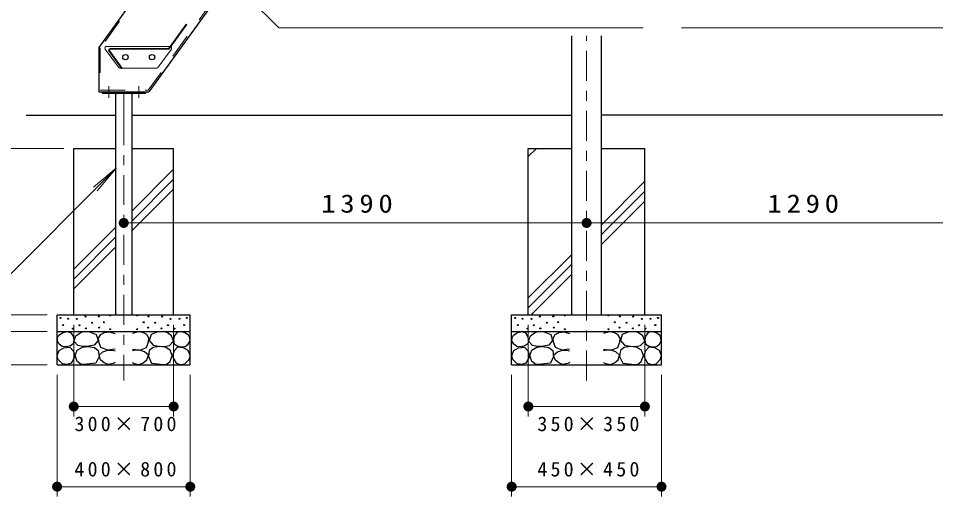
# Model space of a CAD drawing. Units: millimetres on the paper, scale 1:30. Extents: x -365 to 0, y -61 to 257.
# Drawn here: x -283.1 to -191.3, y 56.3 to 104.2 of the extents above; entities that cross this region are included whole.
import ezdxf

# ---------------------------------------------------------------- set-up
doc = ezdxf.new("R2010")
doc.units = ezdxf.units.MM
doc.linetypes.add('USER1', pattern=[4.5, 2.5, -2])
doc.linetypes.add('USER2', pattern=[6, 3, -1, 1, -1])
doc.layers.add('LY_1', color=7, linetype='Continuous', lineweight=13)
doc.styles.add('ＭＳ ゴシック', font='')
doc.styles.get('ＭＳ ゴシック').set_extended_font_data('MS Gothic')

# ---------------------------------------------------------------- blocks, each defined once
blk = doc.blocks.new('filled_dot')
at = {"color": 0, "linetype": 'Continuous', "lineweight": -2, "const_width": 1.25}
blk.add_lwpolyline([(-0.625, 0, 1), (0.625, 0, 1)], format="xyb", close=True, dxfattribs=at)

msp = doc.modelspace()

# ---------------------------------------------------------------- linework, layer by layer
at = {"layer": 'LY_1', "lineweight": 25}
for p, q in [((-241.417, 147.881), (-275.049, 101.314)), ((-237.049, 142.543), (-270.027, 96.881)), ((-227.701, 74.548), (-227.701, 102.475)), ((-224.731, 74.548), (-224.731, 102.475)), ((-275.049, 101.314), (-275.049, 96.881)), ((-269.061, 101.138), (-272.395, 101.138)), ((-275.049, 96.881), (-270.027, 96.881)), ((-274.716, 96.881), (-274.716, 96.731)), ((-274.716, 96.731), (-270.382, 96.731)), ((-273.359, 96.731), (-273.359, 94.548)), ((-271.739, 96.731), (-271.739, 94.548)), ((-270.382, 96.881), (-270.382, 96.731)), ((-282.323, 94.548), (-273.359, 94.548)), ((-273.359, 94.548), (-273.359, 74.548)), ((-271.739, 94.548), (-227.701, 94.548)), ((-271.739, 94.548), (-271.739, 74.548)), ((-184.222, 94.548), (-224.731, 94.548)), ((-277.549, 91.215), (-273.359, 91.215)), ((-277.549, 74.548), (-277.549, 91.215)), ((-271.739, 91.215), (-267.549, 91.215)), ((-267.549, 74.548), (-267.549, 91.215)), ((-232.049, 91.215), (-227.701, 91.215)), ((-232.049, 74.548), (-232.049, 91.215)), ((-224.731, 91.215), (-220.382, 91.215)), ((-220.382, 74.548), (-220.382, 91.215)), ((-279.216, 74.548), (-265.882, 74.548)), ((-279.216, 69.548), (-279.216, 74.548)), ((-265.882, 69.548), (-265.882, 74.548)), ((-233.716, 74.548), (-218.716, 74.548)), ((-233.716, 69.548), (-233.716, 74.548)), ((-218.716, 69.548), (-218.716, 74.548)), ((-279.216, 72.881), (-265.882, 72.881)), ((-233.716, 72.881), (-218.716, 72.881)), ((-279.216, 69.548), (-265.882, 69.548)), ((-233.716, 69.548), (-218.716, 69.548))]:
    msp.add_line(p, q, dxfattribs=at)
at = {"layer": 'LY_1', "linetype": 'USER1'}
for p, q in [((-241.34, 147.731), (-274.899, 101.265)), ((-237.199, 142.591), (-270.103, 97.031)), ((-274.899, 101.265), (-274.899, 97.031)), ((-274.899, 97.031), (-270.103, 97.031))]:
    msp.add_line(p, q, dxfattribs=at)
at = {"layer": 'LY_1'}
for p, q in [((-257.035, 103.289), (-263.512, 109.766)), ((-266.305, 103.647), (-268.038, 101.246)), ((-266.243, 103.602), (-267.976, 101.202)), ((-266.305, 103.647), (-266.243, 103.602)), ((-257.035, 103.289), (-220.543, 103.289)), ((-216.707, 103.289), (-189.181, 103.289)), ((-273.072, 99.33), (-274.396, 101.164)), ((-274.261, 101.428), (-267.907, 101.428)), ((-272.694, 99.249), (-273.97, 101.016)), ((-273.908, 101.215), (-268.1, 101.215)), ((-273.908, 101.138), (-268.1, 101.138)), ((-267.778, 101.164), (-269.102, 99.33)), ((-272.756, 99.204), (-274.032, 100.972)), ((-272.937, 99.261), (-269.237, 99.261)), ((-272.756, 99.204), (-272.694, 99.249)), ((-278.549, 91.215), (-284.982, 91.215)), ((-232.049, 90.392), (-231.226, 91.215)), ((-296.034, 66.492), (-273.267, 89.259)), ((-273.267, 89.259), (-275.565, 87.331)), ((-273.267, 89.259), (-275.195, 86.961)), ((-271.739, 84.926), (-267.549, 89.116)), ((-271.739, 83.936), (-267.549, 88.126)), ((-224.731, 83.568), (-220.382, 87.916)), ((-271.739, 82.946), (-267.549, 87.136)), ((-224.731, 82.578), (-220.382, 86.926)), ((-224.731, 81.588), (-220.382, 85.936)), ((-226.216, 83.748), (-272.549, 83.748)), ((-226.216, 83.748), (-183.216, 83.748)), ((-277.549, 79.116), (-273.359, 83.306)), ((-277.549, 78.126), (-273.359, 82.316)), ((-277.549, 77.136), (-273.359, 81.326)), ((-232.049, 76.25), (-227.701, 80.598)), ((-232.049, 75.26), (-227.701, 79.608)), ((-231.771, 74.548), (-227.701, 78.618)), ((-280.216, 74.548), (-284.982, 74.548)), ((-277.549, 73.548), (-277.549, 64.368)), ((-267.549, 73.548), (-267.549, 64.368)), ((-232.049, 73.548), (-232.049, 64.368)), ((-220.382, 73.548), (-220.382, 64.368)), ((-280.216, 72.881), (-284.982, 72.881)), ((-280.216, 69.548), (-292.993, 69.548)), ((-279.216, 68.548), (-279.216, 56.342)), ((-265.882, 68.548), (-265.882, 56.342)), ((-233.716, 68.548), (-233.716, 56.342)), ((-218.716, 68.548), (-218.716, 56.342)), ((-267.549, 65.368), (-277.549, 65.368)), ((-220.382, 65.368), (-232.049, 65.368)), ((-265.882, 57.342), (-279.216, 57.342)), ((-218.716, 57.342), (-233.716, 57.342))]:
    msp.add_line(p, q, dxfattribs=at)
at = {"layer": 'LY_1', "linetype": 'USER2'}
for p, q in [((-226.216, 67.967), (-226.216, 102.475)), ((-274.049, 97.435), (-274.049, 96.28)), ((-271.049, 97.435), (-271.049, 96.28)), ((-272.549, 96.881), (-272.549, 94.548)), ((-272.549, 94.548), (-272.549, 67.967))]:
    msp.add_line(p, q, dxfattribs=at)
at = {"layer": 'LY_1', "lineweight": 25}
for points in [[(-279.191, 71.955), (-279.162, 72.234), (-279.042, 72.523), (-278.673, 72.732), (-278.244, 72.872), (-277.875, 72.762), (-277.616, 72.403), (-277.536, 72.054), (-277.606, 71.636), (-277.885, 71.446), (-278.274, 71.347), (-278.703, 71.367), (-279.012, 71.606)], [(-276.646, 71.364), (-277.125, 71.473), (-277.536, 71.912), (-277.331, 72.446), (-276.92, 72.761), (-276.564, 72.87), (-275.961, 72.829), (-275.29, 72.569), (-275.112, 71.994), (-275.496, 71.514), (-276.03, 71.419)], [(-268.452, 71.364), (-267.973, 71.473), (-267.562, 71.912), (-267.767, 72.446), (-268.178, 72.761), (-268.534, 72.87), (-269.137, 72.829), (-269.808, 72.569), (-269.986, 71.994), (-269.602, 71.514), (-269.068, 71.419)], [(-265.906, 71.955), (-265.936, 72.234), (-266.056, 72.523), (-266.425, 72.732), (-266.854, 72.872), (-267.222, 72.762), (-267.482, 72.403), (-267.561, 72.054), (-267.492, 71.636), (-267.212, 71.446), (-266.824, 71.347), (-266.395, 71.367), (-266.086, 71.606)], [(-233.691, 71.955), (-233.662, 72.234), (-233.542, 72.523), (-233.173, 72.732), (-232.744, 72.872), (-232.375, 72.762), (-232.116, 72.403), (-232.036, 72.054), (-232.106, 71.636), (-232.385, 71.446), (-232.774, 71.347), (-233.203, 71.367), (-233.512, 71.606)], [(-231.146, 71.364), (-231.625, 71.473), (-232.036, 71.912), (-231.831, 72.446), (-231.42, 72.761), (-231.064, 72.87), (-230.461, 72.829), (-229.79, 72.569), (-229.612, 71.994), (-229.996, 71.514), (-230.53, 71.419)], [(-221.285, 71.364), (-220.806, 71.473), (-220.395, 71.912), (-220.6, 72.446), (-221.011, 72.761), (-221.367, 72.87), (-221.97, 72.829), (-222.641, 72.569), (-222.819, 71.994), (-222.436, 71.514), (-221.902, 71.419)], [(-218.74, 71.955), (-218.77, 72.234), (-218.889, 72.523), (-219.258, 72.732), (-219.687, 72.872), (-220.056, 72.762), (-220.315, 72.403), (-220.395, 72.054), (-220.325, 71.636), (-220.046, 71.446), (-219.657, 71.347), (-219.228, 71.367), (-218.919, 71.606)], [(-278.204, 69.572), (-278.673, 69.652), (-279.092, 70.08), (-279.201, 70.489), (-279.012, 70.978), (-278.533, 71.257), (-277.945, 71.317), (-277.606, 70.958), (-277.447, 70.429), (-277.566, 70.1), (-277.806, 69.721)], [(-276.235, 69.597), (-276.81, 69.583), (-277.194, 69.871), (-277.413, 70.474), (-277.207, 71.008), (-276.687, 71.309), (-276.126, 71.364), (-275.482, 71.282), (-275.098, 70.98), (-275.016, 70.378), (-275.331, 69.707)], [(-268.863, 69.597), (-268.288, 69.583), (-267.904, 69.871), (-267.685, 70.474), (-267.89, 71.008), (-268.411, 71.309), (-268.972, 71.364), (-269.616, 71.282), (-269.999, 70.98), (-270.082, 70.378), (-269.767, 69.707)], [(-266.893, 69.572), (-266.425, 69.652), (-266.006, 70.08), (-265.896, 70.489), (-266.086, 70.978), (-266.564, 71.257), (-267.153, 71.317), (-267.492, 70.958), (-267.651, 70.429), (-267.531, 70.1), (-267.292, 69.721)], [(-232.704, 69.572), (-233.173, 69.652), (-233.592, 70.08), (-233.701, 70.489), (-233.512, 70.978), (-233.033, 71.257), (-232.445, 71.317), (-232.106, 70.958), (-231.947, 70.429), (-232.066, 70.1), (-232.306, 69.721)], [(-230.735, 69.597), (-231.31, 69.583), (-231.694, 69.871), (-231.913, 70.474), (-231.707, 71.008), (-231.187, 71.309), (-230.626, 71.364), (-229.982, 71.282), (-229.598, 70.98), (-229.516, 70.378), (-229.831, 69.707)], [(-221.696, 69.597), (-221.121, 69.583), (-220.737, 69.871), (-220.518, 70.474), (-220.724, 71.008), (-221.244, 71.309), (-221.806, 71.364), (-222.449, 71.282), (-222.833, 70.98), (-222.915, 70.378), (-222.6, 69.707)], [(-219.727, 69.572), (-219.258, 69.652), (-218.839, 70.08), (-218.73, 70.489), (-218.919, 70.978), (-219.398, 71.257), (-219.986, 71.317), (-220.325, 70.958), (-220.484, 70.429), (-220.365, 70.1), (-220.126, 69.721)]]:
    msp.add_lwpolyline(points, close=True, dxfattribs=at)
for points in [[(-273.414, 71.117), (-273.715, 71.076), (-274.153, 71.021), (-274.838, 71.282), (-275.03, 71.843), (-275.071, 72.213), (-274.852, 72.569), (-274.455, 72.788), (-273.989, 72.843), (-273.523, 72.72), (-273.414, 72.665)], [(-271.684, 71.117), (-271.383, 71.076), (-270.944, 71.021), (-270.26, 71.282), (-270.068, 71.843), (-270.027, 72.213), (-270.246, 72.569), (-270.643, 72.788), (-271.109, 72.843), (-271.574, 72.72), (-271.684, 72.665)], [(-227.914, 71.117), (-228.215, 71.076), (-228.653, 71.021), (-229.338, 71.282), (-229.53, 71.843), (-229.571, 72.213), (-229.352, 72.569), (-228.955, 72.788), (-228.489, 72.843), (-228.023, 72.72), (-227.914, 72.665)], [(-224.517, 71.117), (-224.216, 71.076), (-223.778, 71.021), (-223.093, 71.282), (-222.901, 71.843), (-222.86, 72.213), (-223.079, 72.569), (-223.477, 72.788), (-223.942, 72.843), (-224.408, 72.72), (-224.517, 72.665)], [(-273.4, 69.761), (-273.606, 69.679), (-274.112, 69.583), (-274.509, 69.734), (-274.866, 70.035), (-275.016, 70.515), (-274.633, 70.843), (-274.126, 71.021), (-273.688, 71.021), (-273.414, 70.953)], [(-271.698, 69.761), (-271.492, 69.679), (-270.986, 69.583), (-270.588, 69.734), (-270.232, 70.035), (-270.082, 70.515), (-270.465, 70.843), (-270.972, 71.021), (-271.41, 71.021), (-271.684, 70.953)], [(-227.9, 69.761), (-228.106, 69.679), (-228.612, 69.583), (-229.009, 69.734), (-229.366, 70.035), (-229.516, 70.515), (-229.133, 70.843), (-228.626, 71.021), (-228.188, 71.021), (-227.914, 70.953)], [(-224.531, 69.761), (-224.326, 69.679), (-223.819, 69.583), (-223.422, 69.734), (-223.066, 70.035), (-222.915, 70.515), (-223.298, 70.843), (-223.805, 71.021), (-224.243, 71.021), (-224.517, 70.953)]]:
    msp.add_lwpolyline(points, dxfattribs=at)
for centre, radius in [((-272.373, 100.345), 0.267), ((-269.707, 100.345), 0.267), ((-276.386, 74.367), 0.05), ((-275.043, 74.388), 0.05), ((-273.908, 74.491), 0.05), ((-271.19, 74.491), 0.05), ((-270.054, 74.388), 0.05), ((-268.712, 74.367), 0.05), ((-230.886, 74.367), 0.05), ((-229.543, 74.388), 0.05), ((-228.408, 74.491), 0.05), ((-224.023, 74.491), 0.05), ((-222.888, 74.388), 0.05), ((-221.546, 74.367), 0.05), ((-278.864, 74.244), 0.05), ((-278.595, 73.521), 0.05), ((-278.12, 74.161), 0.05), ((-277.232, 74.14), 0.05), ((-276.984, 73.5), 0.05), ((-275.704, 73.748), 0.05), ((-274.548, 73.81), 0.05), ((-270.55, 73.81), 0.05), ((-269.394, 73.748), 0.05), ((-268.113, 73.5), 0.05), ((-267.866, 74.14), 0.05), ((-266.978, 74.161), 0.05), ((-266.503, 73.521), 0.05), ((-266.234, 74.244), 0.05), ((-233.364, 74.244), 0.05), ((-233.095, 73.521), 0.05), ((-232.62, 74.161), 0.05), ((-231.732, 74.14), 0.05), ((-231.484, 73.5), 0.05), ((-230.204, 73.748), 0.05), ((-229.048, 73.81), 0.05), ((-223.383, 73.81), 0.05), ((-222.227, 73.748), 0.05), ((-220.947, 73.5), 0.05), ((-220.699, 74.14), 0.05), ((-219.811, 74.161), 0.05), ((-219.336, 73.521), 0.05), ((-219.068, 74.244), 0.05), ((-277.625, 73.17), 0.05), ((-276.344, 73.19), 0.05), ((-275.002, 73.273), 0.05), ((-273.908, 73.108), 0.05), ((-271.19, 73.108), 0.05), ((-270.096, 73.273), 0.05), ((-268.753, 73.19), 0.05), ((-267.473, 73.17), 0.05), ((-232.125, 73.17), 0.05), ((-230.844, 73.19), 0.05), ((-229.502, 73.273), 0.05), ((-228.408, 73.108), 0.05), ((-224.023, 73.108), 0.05), ((-222.929, 73.273), 0.05), ((-221.587, 73.19), 0.05), ((-220.307, 73.17), 0.05)]:
    msp.add_circle(centre, radius, dxfattribs=at)
at = {"layer": 'LY_1'}
for centre, radius, start, end in [((-274.261, 101.261), 0.167, 90, 215.83765), ((-273.908, 101.061), 0.153, 90, 215.83765), ((-273.908, 101.061), 0.0767, 90, 215.83765), ((-268.1, 101.291), 0.0767, 270, 324.16235), ((-268.1, 101.291), 0.153, 270, 324.16235), ((-267.913, 101.261), 0.167, 324.16235, 59.69902), ((-272.937, 99.428), 0.167, 215.83765, 270), ((-269.237, 99.428), 0.167, 270, 324.16235)]:
    msp.add_arc(centre, radius, start, end, dxfattribs=at)

# ---------------------------------------------------------------- block references
at = {"layer": 'LY_1', "xscale": 0.4, "yscale": 0.4}
for p in [(-272.549, 83.748), (-226.216, 83.748), (-277.549, 65.368), (-232.049, 65.368), (-279.216, 57.342), (-233.716, 57.342)]:
    msp.add_blockref('filled_dot', p, dxfattribs=at)
at = {"layer": 'LY_1', "xscale": 0.4, "yscale": 0.4, "rotation": 180}
for p in [(-226.216, 83.748), (-267.549, 65.368), (-220.382, 65.368), (-265.882, 57.342), (-218.716, 57.342)]:
    msp.add_blockref('filled_dot', p, dxfattribs=at)

# ---------------------------------------------------------------- texts
at = {"layer": 'LY_1', "style": 'ＭＳ ゴシック'}
for s, insert, char_height, attachment_point in [('\\T1.33;\\W1.15;1390', (-248.959, 84.748), 1.833, 8), ('\\T1.33;\\W1.15;1290', (-204.292, 84.748), 1.833, 8), ('\\T1.32;300×700', (-272.213, 64.368), 1.466, 2), ('\\T1.32;350×350', (-225.876, 64.368), 1.466, 2), ('\\T1.32;400×800', (-272.213, 58.342), 1.466, 8), ('\\T1.32;450×450', (-225.876, 58.342), 1.466, 8)]:
    msp.add_mtext(s, dxfattribs=dict(at, insert=insert, char_height=char_height, attachment_point=attachment_point))

doc.saveas('drawing.dxf')
